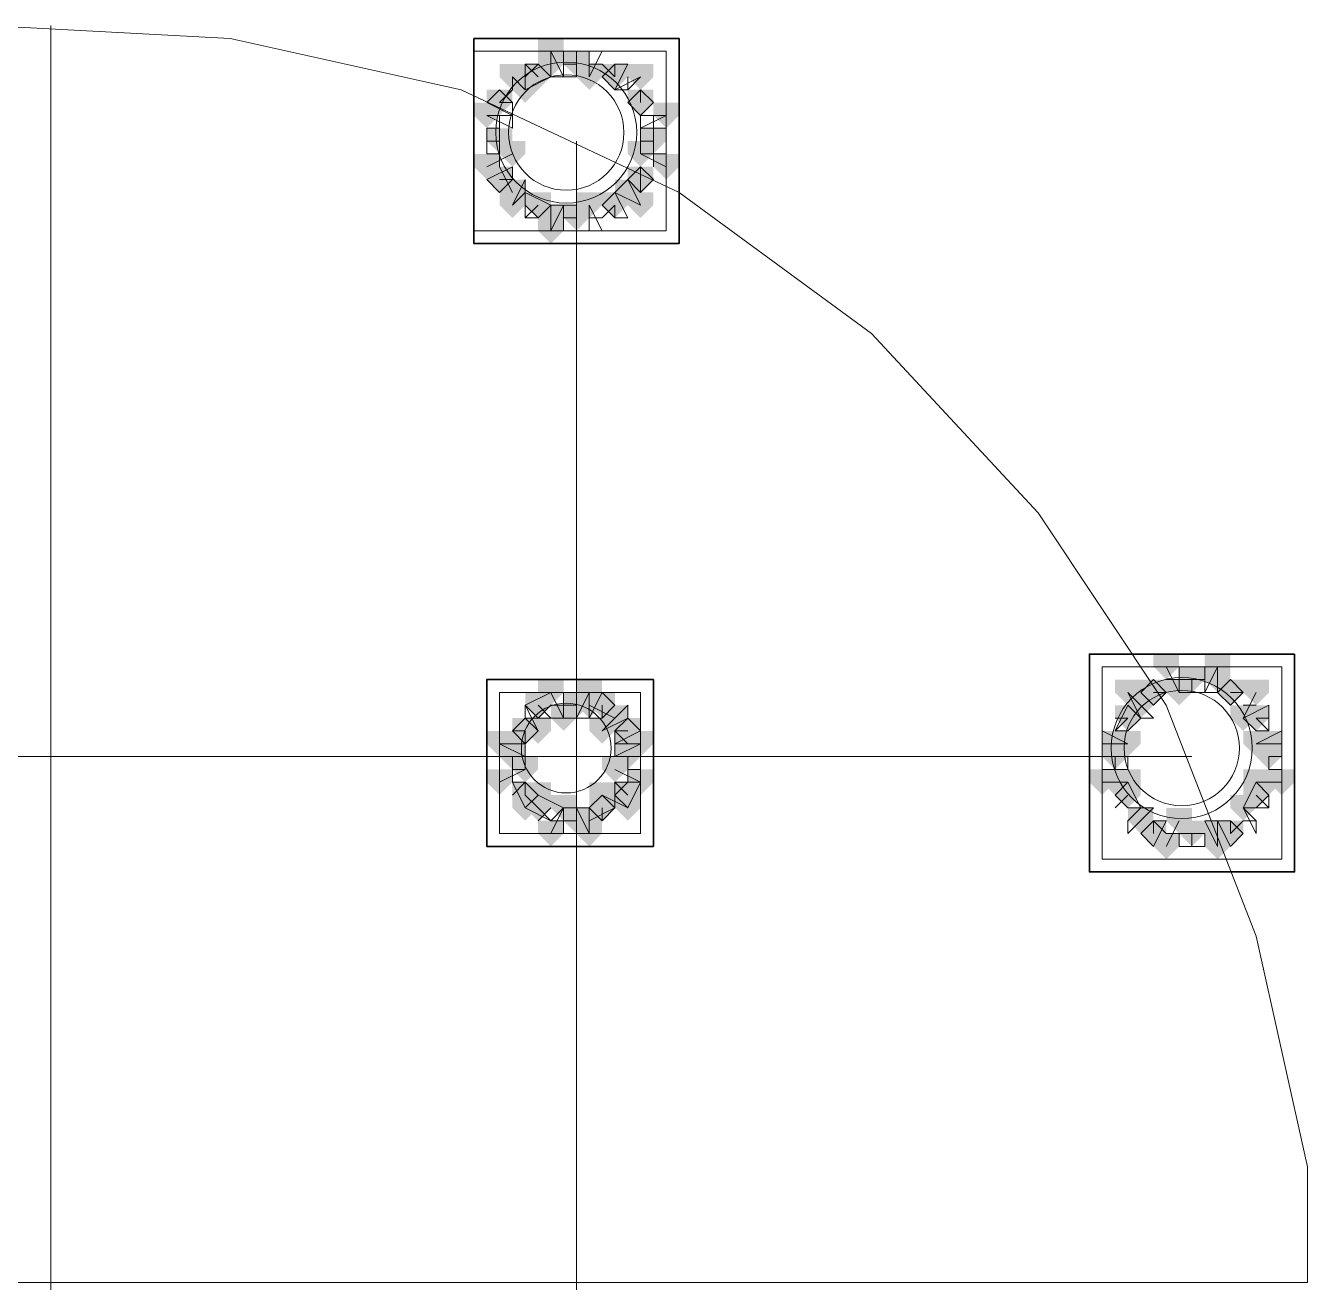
# Model space of a CAD drawing. Header units: millimetres. Extents: x 2315 to 4619, y 1334 to 1897.
# Drawn here: x 4171.91 to 4178.02, y 1554.71 to 1560.69 of the extents above; entities that cross this region are included whole.
import ezdxf

# ---------------------------------------------------------------- set-up
doc = ezdxf.new("R2010")
doc.units = ezdxf.units.MM
for name, color, linetype, true_color in [('PDF_10', 7, 'Continuous', 0x00b85c), ('PDF_AXIS', 7, 'Continuous', 0x00b85c), ('PDF_柱构件', 7, 'Continuous', 0x00b85c), ('PDF_转运站初步方案', 7, 'Continuous', 0x00b85c)]:
    doc.layers.add(name, color=color, linetype=linetype, true_color=true_color)
doc.layers.add('PDF_中心线层', color=1, linetype='Continuous')
doc.layers.add('PDF_粗实线层', color=7, linetype='Continuous')

msp = doc.modelspace()

# ---------------------------------------------------------------- hatches: boundary and pattern name
at = {"layer": 'PDF_10', "transparency": 33554559}
for points in [[(4174.5378, 1560.5703), (4174.4767, 1560.5703), (4174.4767, 1560.5093), (4174.5378, 1560.4482), (4174.5989, 1560.5093), (4174.5989, 1560.5703)], [(4174.5378, 1560.5703), (4174.4767, 1560.5703), (4174.4767, 1560.5093), (4174.5378, 1560.4482), (4174.5989, 1560.5093), (4174.5989, 1560.5703)], [(4174.3545, 1560.5093), (4174.2935, 1560.5093), (4174.2935, 1560.4482), (4174.3545, 1560.3871), (4174.4156, 1560.4482), (4174.4156, 1560.5093)], [(4174.3545, 1560.5093), (4174.2935, 1560.5093), (4174.2935, 1560.4482), (4174.3545, 1560.3871), (4174.4156, 1560.4482), (4174.4156, 1560.5093)], [(4174.721, 1560.5093), (4174.6599, 1560.5093), (4174.6599, 1560.4482), (4174.721, 1560.3871), (4174.7821, 1560.4482), (4174.7821, 1560.5093)], [(4174.721, 1560.5093), (4174.6599, 1560.5093), (4174.6599, 1560.4482), (4174.721, 1560.3871), (4174.7821, 1560.4482), (4174.7821, 1560.5093)], [(4174.1713, 1560.3871), (4174.1102, 1560.3871), (4174.1102, 1560.326), (4174.1713, 1560.2649), (4174.2324, 1560.326), (4174.2324, 1560.3871)], [(4174.1713, 1560.3871), (4174.1102, 1560.3871), (4174.1102, 1560.326), (4174.1713, 1560.2649), (4174.2324, 1560.326), (4174.2324, 1560.3871)], [(4174.8432, 1560.3871), (4174.7821, 1560.3871), (4174.7821, 1560.326), (4174.8432, 1560.2649), (4174.9043, 1560.326), (4174.9043, 1560.3871)], [(4174.8432, 1560.3871), (4174.7821, 1560.3871), (4174.7821, 1560.326), (4174.8432, 1560.2649), (4174.9043, 1560.326), (4174.9043, 1560.3871)], [(4174.8432, 1560.3871), (4174.7821, 1560.3871), (4174.7821, 1560.326), (4174.8432, 1560.2649), (4174.9043, 1560.326), (4174.9043, 1560.3871)], [(4174.1713, 1560.2039), (4174.1102, 1560.2039), (4174.1102, 1560.1428), (4174.1713, 1560.0817), (4174.2324, 1560.1428), (4174.2324, 1560.2039)], [(4174.1713, 1560.2039), (4174.1102, 1560.2039), (4174.1102, 1560.1428), (4174.1713, 1560.0817), (4174.2324, 1560.1428), (4174.2324, 1560.2039)], [(4174.9043, 1560.2039), (4174.8432, 1560.2039), (4174.8432, 1560.1428), (4174.9043, 1560.0817), (4174.9654, 1560.1428), (4174.9654, 1560.2039)], [(4174.9043, 1560.2039), (4174.8432, 1560.2039), (4174.8432, 1560.1428), (4174.9043, 1560.0817), (4174.9654, 1560.1428), (4174.9654, 1560.2039)], [(4174.1713, 1560.0206), (4174.1102, 1560.0206), (4174.1102, 1559.9595), (4174.1713, 1559.8985), (4174.2324, 1559.9595), (4174.2324, 1560.0206)], [(4174.1713, 1560.0206), (4174.1102, 1560.0206), (4174.1102, 1559.9595), (4174.1713, 1559.8985), (4174.2324, 1559.9595), (4174.2324, 1560.0206)], [(4174.8432, 1560.0206), (4174.7821, 1560.0206), (4174.7821, 1559.9595), (4174.8432, 1559.8985), (4174.9043, 1559.9595), (4174.9043, 1560.0206)], [(4174.8432, 1560.0206), (4174.7821, 1560.0206), (4174.7821, 1559.9595), (4174.8432, 1559.8985), (4174.9043, 1559.9595), (4174.9043, 1560.0206)], [(4174.8432, 1560.0206), (4174.7821, 1560.0206), (4174.7821, 1559.9595), (4174.8432, 1559.8985), (4174.9043, 1559.9595), (4174.9043, 1560.0206)], [(4174.3545, 1559.8985), (4174.2935, 1559.8985), (4174.2935, 1559.8374), (4174.3545, 1559.7763), (4174.4156, 1559.8374), (4174.4156, 1559.8985)], [(4174.3545, 1559.8985), (4174.2935, 1559.8985), (4174.2935, 1559.8374), (4174.3545, 1559.7763), (4174.4156, 1559.8374), (4174.4156, 1559.8985)], [(4174.721, 1559.8985), (4174.6599, 1559.8985), (4174.6599, 1559.8374), (4174.721, 1559.7763), (4174.7821, 1559.8374), (4174.7821, 1559.8985)], [(4174.721, 1559.8985), (4174.6599, 1559.8985), (4174.6599, 1559.8374), (4174.721, 1559.7763), (4174.7821, 1559.8374), (4174.7821, 1559.8985)], [(4174.5378, 1559.8374), (4174.4767, 1559.8374), (4174.4767, 1559.7763), (4174.5378, 1559.7152), (4174.5989, 1559.7763), (4174.5989, 1559.8374)], [(4174.5378, 1559.8374), (4174.4767, 1559.8374), (4174.4767, 1559.7763), (4174.5378, 1559.7152), (4174.5989, 1559.7763), (4174.5989, 1559.8374)], [(4177.4697, 1557.6385), (4177.4086, 1557.6385), (4177.4086, 1557.5774), (4177.4697, 1557.5163), (4177.5308, 1557.5774), (4177.5308, 1557.6385)], [(4177.4697, 1557.6385), (4177.4086, 1557.6385), (4177.4086, 1557.5774), (4177.4697, 1557.5163), (4177.5308, 1557.5774), (4177.5308, 1557.6385)], [(4177.2864, 1557.5774), (4177.2254, 1557.5774), (4177.2254, 1557.5163), (4177.2864, 1557.4552), (4177.3475, 1557.5163), (4177.3475, 1557.5774)], [(4177.2864, 1557.5774), (4177.2254, 1557.5774), (4177.2254, 1557.5163), (4177.2864, 1557.4552), (4177.3475, 1557.5163), (4177.3475, 1557.5774)], [(4177.2864, 1557.5774), (4177.2254, 1557.5774), (4177.2254, 1557.5163), (4177.2864, 1557.4552), (4177.3475, 1557.5163), (4177.3475, 1557.5774)], [(4177.6529, 1557.5774), (4177.5918, 1557.5774), (4177.5918, 1557.5163), (4177.6529, 1557.4552), (4177.714, 1557.5163), (4177.714, 1557.5774)], [(4177.6529, 1557.5774), (4177.5918, 1557.5774), (4177.5918, 1557.5163), (4177.6529, 1557.4552), (4177.714, 1557.5163), (4177.714, 1557.5774)], [(4177.6529, 1557.5774), (4177.5918, 1557.5774), (4177.5918, 1557.5163), (4177.6529, 1557.4552), (4177.714, 1557.5163), (4177.714, 1557.5774)], [(4174.3545, 1557.5163), (4174.2935, 1557.5163), (4174.2935, 1557.4552), (4174.3545, 1557.3941), (4174.4156, 1557.4552), (4174.4156, 1557.5163)], [(4174.3545, 1557.5163), (4174.2935, 1557.5163), (4174.2935, 1557.4552), (4174.3545, 1557.3941), (4174.4156, 1557.4552), (4174.4156, 1557.5163)], [(4174.5378, 1557.5163), (4174.4767, 1557.5163), (4174.4767, 1557.4552), (4174.5378, 1557.3941), (4174.5989, 1557.4552), (4174.5989, 1557.5163)], [(4174.5378, 1557.5163), (4174.4767, 1557.5163), (4174.4767, 1557.4552), (4174.5378, 1557.3941), (4174.5989, 1557.4552), (4174.5989, 1557.5163)], [(4174.6599, 1557.5163), (4174.5989, 1557.5163), (4174.5989, 1557.4552), (4174.6599, 1557.3941), (4174.721, 1557.4552), (4174.721, 1557.5163)], [(4174.6599, 1557.5163), (4174.5989, 1557.5163), (4174.5989, 1557.4552), (4174.6599, 1557.3941), (4174.721, 1557.4552), (4174.721, 1557.5163)], [(4177.1643, 1557.4552), (4177.1032, 1557.4552), (4177.1032, 1557.3941), (4177.1643, 1557.333), (4177.2254, 1557.3941), (4177.2254, 1557.4552)], [(4177.1643, 1557.4552), (4177.1032, 1557.4552), (4177.1032, 1557.3941), (4177.1643, 1557.333), (4177.2254, 1557.3941), (4177.2254, 1557.4552)], [(4177.7751, 1557.4552), (4177.714, 1557.4552), (4177.714, 1557.3941), (4177.7751, 1557.333), (4177.8362, 1557.3941), (4177.8362, 1557.4552)], [(4177.7751, 1557.4552), (4177.714, 1557.4552), (4177.714, 1557.3941), (4177.7751, 1557.333), (4177.8362, 1557.3941), (4177.8362, 1557.4552)], [(4174.2935, 1557.3941), (4174.2324, 1557.3941), (4174.2324, 1557.333), (4174.2935, 1557.272), (4174.3545, 1557.333), (4174.3545, 1557.3941)], [(4174.2935, 1557.3941), (4174.2324, 1557.3941), (4174.2324, 1557.333), (4174.2935, 1557.272), (4174.3545, 1557.333), (4174.3545, 1557.3941)], [(4174.7821, 1557.3941), (4174.721, 1557.3941), (4174.721, 1557.333), (4174.7821, 1557.272), (4174.8432, 1557.333), (4174.8432, 1557.3941)], [(4174.7821, 1557.3941), (4174.721, 1557.3941), (4174.721, 1557.333), (4174.7821, 1557.272), (4174.8432, 1557.333), (4174.8432, 1557.3941)], [(4174.2324, 1557.272), (4174.1713, 1557.272), (4174.1713, 1557.2109), (4174.2324, 1557.1498), (4174.2935, 1557.2109), (4174.2935, 1557.272)], [(4174.2324, 1557.272), (4174.1713, 1557.272), (4174.1713, 1557.2109), (4174.2324, 1557.1498), (4174.2935, 1557.2109), (4174.2935, 1557.272)], [(4174.7821, 1557.272), (4174.721, 1557.272), (4174.721, 1557.2109), (4174.7821, 1557.1498), (4174.8432, 1557.2109), (4174.8432, 1557.272)], [(4174.7821, 1557.272), (4174.721, 1557.272), (4174.721, 1557.2109), (4174.7821, 1557.1498), (4174.8432, 1557.2109), (4174.8432, 1557.272)], [(4177.1032, 1557.272), (4177.0421, 1557.272), (4177.0421, 1557.2109), (4177.1032, 1557.1498), (4177.1643, 1557.2109), (4177.1643, 1557.272)], [(4177.1032, 1557.272), (4177.0421, 1557.272), (4177.0421, 1557.2109), (4177.1032, 1557.1498), (4177.1643, 1557.2109), (4177.1643, 1557.272)], [(4177.1032, 1557.272), (4177.0421, 1557.272), (4177.0421, 1557.2109), (4177.1032, 1557.1498), (4177.1643, 1557.2109), (4177.1643, 1557.272)], [(4177.8362, 1557.272), (4177.7751, 1557.272), (4177.7751, 1557.2109), (4177.8362, 1557.1498), (4177.8972, 1557.2109), (4177.8972, 1557.272)], [(4177.8362, 1557.272), (4177.7751, 1557.272), (4177.7751, 1557.2109), (4177.8362, 1557.1498), (4177.8972, 1557.2109), (4177.8972, 1557.272)], [(4174.2935, 1557.0887), (4174.2324, 1557.0887), (4174.2324, 1557.0276), (4174.2935, 1556.9666), (4174.3545, 1557.0276), (4174.3545, 1557.0887)], [(4174.2935, 1557.0887), (4174.2324, 1557.0887), (4174.2324, 1557.0276), (4174.2935, 1556.9666), (4174.3545, 1557.0276), (4174.3545, 1557.0887)], [(4174.7821, 1557.0887), (4174.721, 1557.0887), (4174.721, 1557.0276), (4174.7821, 1556.9666), (4174.8432, 1557.0276), (4174.8432, 1557.0887)], [(4174.7821, 1557.0887), (4174.721, 1557.0887), (4174.721, 1557.0276), (4174.7821, 1556.9666), (4174.8432, 1557.0276), (4174.8432, 1557.0887)], [(4177.1643, 1557.0887), (4177.1032, 1557.0887), (4177.1032, 1557.0276), (4177.1643, 1556.9666), (4177.2254, 1557.0276), (4177.2254, 1557.0887)], [(4177.1643, 1557.0887), (4177.1032, 1557.0887), (4177.1032, 1557.0276), (4177.1643, 1556.9666), (4177.2254, 1557.0276), (4177.2254, 1557.0887)], [(4177.7751, 1557.0887), (4177.714, 1557.0887), (4177.714, 1557.0276), (4177.7751, 1556.9666), (4177.8362, 1557.0276), (4177.8362, 1557.0887)], [(4177.7751, 1557.0887), (4177.714, 1557.0887), (4177.714, 1557.0276), (4177.7751, 1556.9666), (4177.8362, 1557.0276), (4177.8362, 1557.0887)], [(4174.3545, 1557.0276), (4174.2935, 1557.0276), (4174.2935, 1556.9666), (4174.3545, 1556.9055), (4174.4156, 1556.9666), (4174.4156, 1557.0276)], [(4174.3545, 1557.0276), (4174.2935, 1557.0276), (4174.2935, 1556.9666), (4174.3545, 1556.9055), (4174.4156, 1556.9666), (4174.4156, 1557.0276)], [(4174.6599, 1557.0276), (4174.5989, 1557.0276), (4174.5989, 1556.9666), (4174.6599, 1556.9055), (4174.721, 1556.9666), (4174.721, 1557.0276)], [(4174.6599, 1557.0276), (4174.5989, 1557.0276), (4174.5989, 1556.9666), (4174.6599, 1556.9055), (4174.721, 1556.9666), (4174.721, 1557.0276)], [(4174.5378, 1556.9666), (4174.4767, 1556.9666), (4174.4767, 1556.9055), (4174.5378, 1556.8444), (4174.5989, 1556.9055), (4174.5989, 1556.9666)], [(4174.5378, 1556.9666), (4174.4767, 1556.9666), (4174.4767, 1556.9055), (4174.5378, 1556.8444), (4174.5989, 1556.9055), (4174.5989, 1556.9666)], [(4177.2864, 1556.9055), (4177.2254, 1556.9055), (4177.2254, 1556.8444), (4177.2864, 1556.7833), (4177.3475, 1556.8444), (4177.3475, 1556.9055)], [(4177.2864, 1556.9055), (4177.2254, 1556.9055), (4177.2254, 1556.8444), (4177.2864, 1556.7833), (4177.3475, 1556.8444), (4177.3475, 1556.9055)], [(4177.4697, 1556.9055), (4177.4086, 1556.9055), (4177.4086, 1556.8444), (4177.4697, 1556.7833), (4177.5308, 1556.8444), (4177.5308, 1556.9055)], [(4177.4697, 1556.9055), (4177.4086, 1556.9055), (4177.4086, 1556.8444), (4177.4697, 1556.7833), (4177.5308, 1556.8444), (4177.5308, 1556.9055)], [(4177.6529, 1556.9055), (4177.5918, 1556.9055), (4177.5918, 1556.8444), (4177.6529, 1556.7833), (4177.714, 1556.8444), (4177.714, 1556.9055)], [(4177.6529, 1556.9055), (4177.5918, 1556.9055), (4177.5918, 1556.8444), (4177.6529, 1556.7833), (4177.714, 1556.8444), (4177.714, 1556.9055)]]:
    msp.add_hatch(color=256, dxfattribs=at).paths.add_polyline_path(points)
at = {"layer": 'PDF_柱构件', "transparency": 33554559}
for points in [[(4174.4156, 1560.6314), (4174.3545, 1560.6314), (4174.3545, 1560.5703), (4174.4156, 1560.5093), (4174.4767, 1560.5703), (4174.4767, 1560.6314)], [(4174.4156, 1560.5703), (4174.3545, 1560.5703), (4174.3545, 1560.5093), (4174.4156, 1560.4482), (4174.4767, 1560.5093), (4174.4767, 1560.5703)], [(4174.2324, 1560.5093), (4174.1713, 1560.5093), (4174.1713, 1560.4482), (4174.2324, 1560.3871), (4174.2935, 1560.4482), (4174.2935, 1560.5093)], [(4174.5989, 1560.5093), (4174.5378, 1560.5093), (4174.5378, 1560.4482), (4174.5989, 1560.3871), (4174.6599, 1560.4482), (4174.6599, 1560.5093)], [(4174.8432, 1560.5093), (4174.7821, 1560.5093), (4174.7821, 1560.4482), (4174.8432, 1560.3871), (4174.9043, 1560.4482), (4174.9043, 1560.5093)], [(4174.2935, 1560.4482), (4174.2324, 1560.4482), (4174.2324, 1560.3871), (4174.2935, 1560.326), (4174.3545, 1560.3871), (4174.3545, 1560.4482)], [(4174.1102, 1560.326), (4174.0491, 1560.326), (4174.0491, 1560.2649), (4174.1102, 1560.2039), (4174.1713, 1560.2649), (4174.1713, 1560.326)], [(4174.9654, 1560.326), (4174.9043, 1560.326), (4174.9043, 1560.2649), (4174.9654, 1560.2039), (4175.0264, 1560.2649), (4175.0264, 1560.326)], [(4174.2324, 1560.1428), (4174.1713, 1560.1428), (4174.1713, 1560.0817), (4174.2324, 1560.0206), (4174.2935, 1560.0817), (4174.2935, 1560.1428)], [(4174.8432, 1560.1428), (4174.7821, 1560.1428), (4174.7821, 1560.0817), (4174.8432, 1560.0206), (4174.9043, 1560.0817), (4174.9043, 1560.1428)], [(4174.1102, 1560.0817), (4174.0491, 1560.0817), (4174.0491, 1560.0206), (4174.1102, 1559.9595), (4174.1713, 1560.0206), (4174.1713, 1560.0817)], [(4174.9654, 1560.0817), (4174.9043, 1560.0817), (4174.9043, 1560.0206), (4174.9654, 1559.9595), (4175.0264, 1560.0206), (4175.0264, 1560.0817)], [(4174.2324, 1559.9595), (4174.1713, 1559.9595), (4174.1713, 1559.8985), (4174.2324, 1559.8374), (4174.2935, 1559.8985), (4174.2935, 1559.9595)], [(4174.7821, 1559.9595), (4174.721, 1559.9595), (4174.721, 1559.8985), (4174.7821, 1559.8374), (4174.8432, 1559.8985), (4174.8432, 1559.9595)], [(4174.2324, 1559.8985), (4174.1713, 1559.8985), (4174.1713, 1559.8374), (4174.2324, 1559.7763), (4174.2935, 1559.8374), (4174.2935, 1559.8985)], [(4174.5989, 1559.8985), (4174.5378, 1559.8985), (4174.5378, 1559.8374), (4174.5989, 1559.7763), (4174.6599, 1559.8374), (4174.6599, 1559.8985)], [(4174.8432, 1559.8985), (4174.7821, 1559.8985), (4174.7821, 1559.8374), (4174.8432, 1559.7763), (4174.9043, 1559.8374), (4174.9043, 1559.8985)], [(4174.4156, 1559.8374), (4174.3545, 1559.8374), (4174.3545, 1559.7763), (4174.4156, 1559.7152), (4174.4767, 1559.7763), (4174.4767, 1559.8374)], [(4174.4156, 1559.7763), (4174.3545, 1559.7763), (4174.3545, 1559.7152), (4174.4156, 1559.6541), (4174.4767, 1559.7152), (4174.4767, 1559.7763)], [(4177.3475, 1557.6995), (4177.2864, 1557.6995), (4177.2864, 1557.6385), (4177.3475, 1557.5774), (4177.4086, 1557.6385), (4177.4086, 1557.6995)], [(4177.5918, 1557.6995), (4177.5308, 1557.6995), (4177.5308, 1557.6385), (4177.5918, 1557.5774), (4177.6529, 1557.6385), (4177.6529, 1557.6995)], [(4177.5918, 1557.6385), (4177.5308, 1557.6385), (4177.5308, 1557.5774), (4177.5918, 1557.5163), (4177.6529, 1557.5774), (4177.6529, 1557.6385)], [(4174.4156, 1557.5774), (4174.3545, 1557.5774), (4174.3545, 1557.5163), (4174.4156, 1557.4552), (4174.4767, 1557.5163), (4174.4767, 1557.5774)], [(4174.5989, 1557.5774), (4174.5378, 1557.5774), (4174.5378, 1557.5163), (4174.5989, 1557.4552), (4174.6599, 1557.5163), (4174.6599, 1557.5774)], [(4177.1643, 1557.5774), (4177.1032, 1557.5774), (4177.1032, 1557.5163), (4177.1643, 1557.4552), (4177.2254, 1557.5163), (4177.2254, 1557.5774)], [(4177.4086, 1557.5774), (4177.3475, 1557.5774), (4177.3475, 1557.5163), (4177.4086, 1557.4552), (4177.4697, 1557.5163), (4177.4697, 1557.5774)], [(4177.7751, 1557.5774), (4177.714, 1557.5774), (4177.714, 1557.5163), (4177.7751, 1557.4552), (4177.8362, 1557.5163), (4177.8362, 1557.5774)], [(4174.5989, 1557.5163), (4174.5378, 1557.5163), (4174.5378, 1557.4552), (4174.5989, 1557.3941), (4174.6599, 1557.4552), (4174.6599, 1557.5163)], [(4177.2254, 1557.5163), (4177.1643, 1557.5163), (4177.1643, 1557.4552), (4177.2254, 1557.3941), (4177.2864, 1557.4552), (4177.2864, 1557.5163)], [(4174.4767, 1557.4552), (4174.4156, 1557.4552), (4174.4156, 1557.3941), (4174.4767, 1557.333), (4174.5378, 1557.3941), (4174.5378, 1557.4552)], [(4174.721, 1557.4552), (4174.6599, 1557.4552), (4174.6599, 1557.3941), (4174.721, 1557.333), (4174.7821, 1557.3941), (4174.7821, 1557.4552)], [(4177.714, 1557.4552), (4177.6529, 1557.4552), (4177.6529, 1557.3941), (4177.714, 1557.333), (4177.7751, 1557.3941), (4177.7751, 1557.4552)], [(4174.3545, 1557.3941), (4174.2935, 1557.3941), (4174.2935, 1557.333), (4174.3545, 1557.272), (4174.4156, 1557.333), (4174.4156, 1557.3941)], [(4174.6599, 1557.3941), (4174.5989, 1557.3941), (4174.5989, 1557.333), (4174.6599, 1557.272), (4174.721, 1557.333), (4174.721, 1557.3941)], [(4174.1713, 1557.333), (4174.1102, 1557.333), (4174.1102, 1557.272), (4174.1713, 1557.2109), (4174.2324, 1557.272), (4174.2324, 1557.333)], [(4174.2324, 1557.333), (4174.1713, 1557.333), (4174.1713, 1557.272), (4174.2324, 1557.2109), (4174.2935, 1557.272), (4174.2935, 1557.333)], [(4174.7821, 1557.333), (4174.721, 1557.333), (4174.721, 1557.272), (4174.7821, 1557.2109), (4174.8432, 1557.272), (4174.8432, 1557.333)], [(4174.8432, 1557.333), (4174.7821, 1557.333), (4174.7821, 1557.272), (4174.8432, 1557.2109), (4174.9043, 1557.272), (4174.9043, 1557.333)], [(4177.1032, 1557.333), (4177.0421, 1557.333), (4177.0421, 1557.272), (4177.1032, 1557.2109), (4177.1643, 1557.272), (4177.1643, 1557.333)], [(4177.1643, 1557.333), (4177.1032, 1557.333), (4177.1032, 1557.272), (4177.1643, 1557.2109), (4177.2254, 1557.272), (4177.2254, 1557.333)], [(4177.7751, 1557.333), (4177.714, 1557.333), (4177.714, 1557.272), (4177.7751, 1557.2109), (4177.8362, 1557.272), (4177.8362, 1557.333)], [(4177.8362, 1557.333), (4177.7751, 1557.333), (4177.7751, 1557.272), (4177.8362, 1557.2109), (4177.8972, 1557.272), (4177.8972, 1557.333)], [(4174.2935, 1557.2109), (4174.2324, 1557.2109), (4174.2324, 1557.1498), (4174.2935, 1557.0887), (4174.3545, 1557.1498), (4174.3545, 1557.2109)], [(4174.721, 1557.2109), (4174.6599, 1557.2109), (4174.6599, 1557.1498), (4174.721, 1557.0887), (4174.7821, 1557.1498), (4174.7821, 1557.2109)], [(4174.1713, 1557.1498), (4174.1102, 1557.1498), (4174.1102, 1557.0887), (4174.1713, 1557.0276), (4174.2324, 1557.0887), (4174.2324, 1557.1498)], [(4174.8432, 1557.1498), (4174.7821, 1557.1498), (4174.7821, 1557.0887), (4174.8432, 1557.0276), (4174.9043, 1557.0887), (4174.9043, 1557.1498)], [(4177.0421, 1557.1498), (4176.981, 1557.1498), (4176.981, 1557.0887), (4177.0421, 1557.0276), (4177.1032, 1557.0887), (4177.1032, 1557.1498)], [(4177.1032, 1557.1498), (4177.0421, 1557.1498), (4177.0421, 1557.0887), (4177.1032, 1557.0276), (4177.1643, 1557.0887), (4177.1643, 1557.1498)], [(4177.1643, 1557.1498), (4177.1032, 1557.1498), (4177.1032, 1557.0887), (4177.1643, 1557.0276), (4177.2254, 1557.0887), (4177.2254, 1557.1498)], [(4177.7751, 1557.1498), (4177.714, 1557.1498), (4177.714, 1557.0887), (4177.7751, 1557.0276), (4177.8362, 1557.0887), (4177.8362, 1557.1498)], [(4177.8362, 1557.1498), (4177.7751, 1557.1498), (4177.7751, 1557.0887), (4177.8362, 1557.0276), (4177.8972, 1557.0887), (4177.8972, 1557.1498)], [(4177.8972, 1557.1498), (4177.8362, 1557.1498), (4177.8362, 1557.0887), (4177.8972, 1557.0276), (4177.9583, 1557.0887), (4177.9583, 1557.1498)], [(4174.3545, 1557.0887), (4174.2935, 1557.0887), (4174.2935, 1557.0276), (4174.3545, 1556.9666), (4174.4156, 1557.0276), (4174.4156, 1557.0887)], [(4174.6599, 1557.0887), (4174.5989, 1557.0887), (4174.5989, 1557.0276), (4174.6599, 1556.9666), (4174.721, 1557.0276), (4174.721, 1557.0887)], [(4174.2935, 1557.0276), (4174.2324, 1557.0276), (4174.2324, 1556.9666), (4174.2935, 1556.9055), (4174.3545, 1556.9666), (4174.3545, 1557.0276)], [(4174.4767, 1557.0276), (4174.4156, 1557.0276), (4174.4156, 1556.9666), (4174.4767, 1556.9055), (4174.5378, 1556.9666), (4174.5378, 1557.0276)], [(4174.7821, 1557.0276), (4174.721, 1557.0276), (4174.721, 1556.9666), (4174.7821, 1556.9055), (4174.8432, 1556.9666), (4174.8432, 1557.0276)], [(4177.714, 1557.0276), (4177.6529, 1557.0276), (4177.6529, 1556.9666), (4177.714, 1556.9055), (4177.7751, 1556.9666), (4177.7751, 1557.0276)], [(4174.5989, 1556.9666), (4174.5378, 1556.9666), (4174.5378, 1556.9055), (4174.5989, 1556.8444), (4174.6599, 1556.9055), (4174.6599, 1556.9666)], [(4177.2254, 1556.9666), (4177.1643, 1556.9666), (4177.1643, 1556.9055), (4177.2254, 1556.8444), (4177.2864, 1556.9055), (4177.2864, 1556.9666)], [(4177.4086, 1556.9666), (4177.3475, 1556.9666), (4177.3475, 1556.9055), (4177.4086, 1556.8444), (4177.4697, 1556.9055), (4177.4697, 1556.9666)], [(4174.4156, 1556.9055), (4174.3545, 1556.9055), (4174.3545, 1556.8444), (4174.4156, 1556.7833), (4174.4767, 1556.8444), (4174.4767, 1556.9055)], [(4174.5989, 1556.9055), (4174.5378, 1556.9055), (4174.5378, 1556.8444), (4174.5989, 1556.7833), (4174.6599, 1556.8444), (4174.6599, 1556.9055)], [(4177.5918, 1556.9055), (4177.5308, 1556.9055), (4177.5308, 1556.8444), (4177.5918, 1556.7833), (4177.6529, 1556.8444), (4177.6529, 1556.9055)], [(4177.3475, 1556.8444), (4177.2864, 1556.8444), (4177.2864, 1556.7833), (4177.3475, 1556.7222), (4177.4086, 1556.7833), (4177.4086, 1556.8444)], [(4177.5918, 1556.8444), (4177.5308, 1556.8444), (4177.5308, 1556.7833), (4177.5918, 1556.7222), (4177.6529, 1556.7833), (4177.6529, 1556.8444)]]:
    msp.add_hatch(color=256, dxfattribs=at).paths.add_polyline_path(points)
at = {"layer": 'PDF_转运站初步方案', "transparency": 33554559}
for points in [[(4174.5378, 1560.5703), (4174.4767, 1560.5703), (4174.4767, 1560.5093), (4174.5378, 1560.4482), (4174.5989, 1560.5093), (4174.5989, 1560.5703)], [(4174.5378, 1560.5703), (4174.4767, 1560.5703), (4174.4767, 1560.5093), (4174.5378, 1560.4482), (4174.5989, 1560.5093), (4174.5989, 1560.5703)], [(4174.3545, 1560.5093), (4174.2935, 1560.5093), (4174.2935, 1560.4482), (4174.3545, 1560.3871), (4174.4156, 1560.4482), (4174.4156, 1560.5093)], [(4174.3545, 1560.5093), (4174.2935, 1560.5093), (4174.2935, 1560.4482), (4174.3545, 1560.3871), (4174.4156, 1560.4482), (4174.4156, 1560.5093)], [(4174.721, 1560.5093), (4174.6599, 1560.5093), (4174.6599, 1560.4482), (4174.721, 1560.3871), (4174.7821, 1560.4482), (4174.7821, 1560.5093)], [(4174.721, 1560.5093), (4174.6599, 1560.5093), (4174.6599, 1560.4482), (4174.721, 1560.3871), (4174.7821, 1560.4482), (4174.7821, 1560.5093)], [(4174.1713, 1560.3871), (4174.1102, 1560.3871), (4174.1102, 1560.326), (4174.1713, 1560.2649), (4174.2324, 1560.326), (4174.2324, 1560.3871)], [(4174.1713, 1560.3871), (4174.1102, 1560.3871), (4174.1102, 1560.326), (4174.1713, 1560.2649), (4174.2324, 1560.326), (4174.2324, 1560.3871)], [(4174.8432, 1560.3871), (4174.7821, 1560.3871), (4174.7821, 1560.326), (4174.8432, 1560.2649), (4174.9043, 1560.326), (4174.9043, 1560.3871)], [(4174.8432, 1560.3871), (4174.7821, 1560.3871), (4174.7821, 1560.326), (4174.8432, 1560.2649), (4174.9043, 1560.326), (4174.9043, 1560.3871)], [(4174.1713, 1560.2039), (4174.1102, 1560.2039), (4174.1102, 1560.1428), (4174.1713, 1560.0817), (4174.2324, 1560.1428), (4174.2324, 1560.2039)], [(4174.1713, 1560.2039), (4174.1102, 1560.2039), (4174.1102, 1560.1428), (4174.1713, 1560.0817), (4174.2324, 1560.1428), (4174.2324, 1560.2039)], [(4174.9043, 1560.2039), (4174.8432, 1560.2039), (4174.8432, 1560.1428), (4174.9043, 1560.0817), (4174.9654, 1560.1428), (4174.9654, 1560.2039)], [(4174.9043, 1560.2039), (4174.8432, 1560.2039), (4174.8432, 1560.1428), (4174.9043, 1560.0817), (4174.9654, 1560.1428), (4174.9654, 1560.2039)], [(4174.1713, 1560.0206), (4174.1102, 1560.0206), (4174.1102, 1559.9595), (4174.1713, 1559.8985), (4174.2324, 1559.9595), (4174.2324, 1560.0206)], [(4174.1713, 1560.0206), (4174.1102, 1560.0206), (4174.1102, 1559.9595), (4174.1713, 1559.8985), (4174.2324, 1559.9595), (4174.2324, 1560.0206)], [(4174.8432, 1560.0206), (4174.7821, 1560.0206), (4174.7821, 1559.9595), (4174.8432, 1559.8985), (4174.9043, 1559.9595), (4174.9043, 1560.0206)], [(4174.8432, 1560.0206), (4174.7821, 1560.0206), (4174.7821, 1559.9595), (4174.8432, 1559.8985), (4174.9043, 1559.9595), (4174.9043, 1560.0206)], [(4174.3545, 1559.8985), (4174.2935, 1559.8985), (4174.2935, 1559.8374), (4174.3545, 1559.7763), (4174.4156, 1559.8374), (4174.4156, 1559.8985)], [(4174.3545, 1559.8985), (4174.2935, 1559.8985), (4174.2935, 1559.8374), (4174.3545, 1559.7763), (4174.4156, 1559.8374), (4174.4156, 1559.8985)], [(4174.721, 1559.8985), (4174.6599, 1559.8985), (4174.6599, 1559.8374), (4174.721, 1559.7763), (4174.7821, 1559.8374), (4174.7821, 1559.8985)], [(4174.721, 1559.8985), (4174.6599, 1559.8985), (4174.6599, 1559.8374), (4174.721, 1559.7763), (4174.7821, 1559.8374), (4174.7821, 1559.8985)], [(4174.5378, 1559.8374), (4174.4767, 1559.8374), (4174.4767, 1559.7763), (4174.5378, 1559.7152), (4174.5989, 1559.7763), (4174.5989, 1559.8374)], [(4174.5378, 1559.8374), (4174.4767, 1559.8374), (4174.4767, 1559.7763), (4174.5378, 1559.7152), (4174.5989, 1559.7763), (4174.5989, 1559.8374)], [(4177.4697, 1557.6385), (4177.4086, 1557.6385), (4177.4086, 1557.5774), (4177.4697, 1557.5163), (4177.5308, 1557.5774), (4177.5308, 1557.6385)], [(4177.4697, 1557.6385), (4177.4086, 1557.6385), (4177.4086, 1557.5774), (4177.4697, 1557.5163), (4177.5308, 1557.5774), (4177.5308, 1557.6385)], [(4177.2864, 1557.5774), (4177.2254, 1557.5774), (4177.2254, 1557.5163), (4177.2864, 1557.4552), (4177.3475, 1557.5163), (4177.3475, 1557.5774)], [(4177.2864, 1557.5774), (4177.2254, 1557.5774), (4177.2254, 1557.5163), (4177.2864, 1557.4552), (4177.3475, 1557.5163), (4177.3475, 1557.5774)], [(4177.6529, 1557.5774), (4177.5918, 1557.5774), (4177.5918, 1557.5163), (4177.6529, 1557.4552), (4177.714, 1557.5163), (4177.714, 1557.5774)], [(4177.6529, 1557.5774), (4177.5918, 1557.5774), (4177.5918, 1557.5163), (4177.6529, 1557.4552), (4177.714, 1557.5163), (4177.714, 1557.5774)], [(4174.3545, 1557.5163), (4174.2935, 1557.5163), (4174.2935, 1557.4552), (4174.3545, 1557.3941), (4174.4156, 1557.4552), (4174.4156, 1557.5163)], [(4174.3545, 1557.5163), (4174.2935, 1557.5163), (4174.2935, 1557.4552), (4174.3545, 1557.3941), (4174.4156, 1557.4552), (4174.4156, 1557.5163)], [(4174.5378, 1557.5163), (4174.4767, 1557.5163), (4174.4767, 1557.4552), (4174.5378, 1557.3941), (4174.5989, 1557.4552), (4174.5989, 1557.5163)], [(4174.5378, 1557.5163), (4174.4767, 1557.5163), (4174.4767, 1557.4552), (4174.5378, 1557.3941), (4174.5989, 1557.4552), (4174.5989, 1557.5163)], [(4174.6599, 1557.5163), (4174.5989, 1557.5163), (4174.5989, 1557.4552), (4174.6599, 1557.3941), (4174.721, 1557.4552), (4174.721, 1557.5163)], [(4174.6599, 1557.5163), (4174.5989, 1557.5163), (4174.5989, 1557.4552), (4174.6599, 1557.3941), (4174.721, 1557.4552), (4174.721, 1557.5163)], [(4177.1643, 1557.4552), (4177.1032, 1557.4552), (4177.1032, 1557.3941), (4177.1643, 1557.333), (4177.2254, 1557.3941), (4177.2254, 1557.4552)], [(4177.1643, 1557.4552), (4177.1032, 1557.4552), (4177.1032, 1557.3941), (4177.1643, 1557.333), (4177.2254, 1557.3941), (4177.2254, 1557.4552)], [(4177.7751, 1557.4552), (4177.714, 1557.4552), (4177.714, 1557.3941), (4177.7751, 1557.333), (4177.8362, 1557.3941), (4177.8362, 1557.4552)], [(4177.7751, 1557.4552), (4177.714, 1557.4552), (4177.714, 1557.3941), (4177.7751, 1557.333), (4177.8362, 1557.3941), (4177.8362, 1557.4552)], [(4174.2935, 1557.3941), (4174.2324, 1557.3941), (4174.2324, 1557.333), (4174.2935, 1557.272), (4174.3545, 1557.333), (4174.3545, 1557.3941)], [(4174.2935, 1557.3941), (4174.2324, 1557.3941), (4174.2324, 1557.333), (4174.2935, 1557.272), (4174.3545, 1557.333), (4174.3545, 1557.3941)], [(4174.7821, 1557.3941), (4174.721, 1557.3941), (4174.721, 1557.333), (4174.7821, 1557.272), (4174.8432, 1557.333), (4174.8432, 1557.3941)], [(4174.7821, 1557.3941), (4174.721, 1557.3941), (4174.721, 1557.333), (4174.7821, 1557.272), (4174.8432, 1557.333), (4174.8432, 1557.3941)], [(4174.2324, 1557.272), (4174.1713, 1557.272), (4174.1713, 1557.2109), (4174.2324, 1557.1498), (4174.2935, 1557.2109), (4174.2935, 1557.272)], [(4174.2324, 1557.272), (4174.1713, 1557.272), (4174.1713, 1557.2109), (4174.2324, 1557.1498), (4174.2935, 1557.2109), (4174.2935, 1557.272)], [(4174.7821, 1557.272), (4174.721, 1557.272), (4174.721, 1557.2109), (4174.7821, 1557.1498), (4174.8432, 1557.2109), (4174.8432, 1557.272)], [(4174.7821, 1557.272), (4174.721, 1557.272), (4174.721, 1557.2109), (4174.7821, 1557.1498), (4174.8432, 1557.2109), (4174.8432, 1557.272)], [(4177.1032, 1557.272), (4177.0421, 1557.272), (4177.0421, 1557.2109), (4177.1032, 1557.1498), (4177.1643, 1557.2109), (4177.1643, 1557.272)], [(4177.1032, 1557.272), (4177.0421, 1557.272), (4177.0421, 1557.2109), (4177.1032, 1557.1498), (4177.1643, 1557.2109), (4177.1643, 1557.272)], [(4177.8362, 1557.272), (4177.7751, 1557.272), (4177.7751, 1557.2109), (4177.8362, 1557.1498), (4177.8972, 1557.2109), (4177.8972, 1557.272)], [(4177.8362, 1557.272), (4177.7751, 1557.272), (4177.7751, 1557.2109), (4177.8362, 1557.1498), (4177.8972, 1557.2109), (4177.8972, 1557.272)], [(4174.2935, 1557.0887), (4174.2324, 1557.0887), (4174.2324, 1557.0276), (4174.2935, 1556.9666), (4174.3545, 1557.0276), (4174.3545, 1557.0887)], [(4174.2935, 1557.0887), (4174.2324, 1557.0887), (4174.2324, 1557.0276), (4174.2935, 1556.9666), (4174.3545, 1557.0276), (4174.3545, 1557.0887)], [(4174.7821, 1557.0887), (4174.721, 1557.0887), (4174.721, 1557.0276), (4174.7821, 1556.9666), (4174.8432, 1557.0276), (4174.8432, 1557.0887)], [(4174.7821, 1557.0887), (4174.721, 1557.0887), (4174.721, 1557.0276), (4174.7821, 1556.9666), (4174.8432, 1557.0276), (4174.8432, 1557.0887)], [(4177.1643, 1557.0887), (4177.1032, 1557.0887), (4177.1032, 1557.0276), (4177.1643, 1556.9666), (4177.2254, 1557.0276), (4177.2254, 1557.0887)], [(4177.1643, 1557.0887), (4177.1032, 1557.0887), (4177.1032, 1557.0276), (4177.1643, 1556.9666), (4177.2254, 1557.0276), (4177.2254, 1557.0887)], [(4177.7751, 1557.0887), (4177.714, 1557.0887), (4177.714, 1557.0276), (4177.7751, 1556.9666), (4177.8362, 1557.0276), (4177.8362, 1557.0887)], [(4177.7751, 1557.0887), (4177.714, 1557.0887), (4177.714, 1557.0276), (4177.7751, 1556.9666), (4177.8362, 1557.0276), (4177.8362, 1557.0887)], [(4174.3545, 1557.0276), (4174.2935, 1557.0276), (4174.2935, 1556.9666), (4174.3545, 1556.9055), (4174.4156, 1556.9666), (4174.4156, 1557.0276)], [(4174.3545, 1557.0276), (4174.2935, 1557.0276), (4174.2935, 1556.9666), (4174.3545, 1556.9055), (4174.4156, 1556.9666), (4174.4156, 1557.0276)], [(4174.6599, 1557.0276), (4174.5989, 1557.0276), (4174.5989, 1556.9666), (4174.6599, 1556.9055), (4174.721, 1556.9666), (4174.721, 1557.0276)], [(4174.6599, 1557.0276), (4174.5989, 1557.0276), (4174.5989, 1556.9666), (4174.6599, 1556.9055), (4174.721, 1556.9666), (4174.721, 1557.0276)], [(4174.5378, 1556.9666), (4174.4767, 1556.9666), (4174.4767, 1556.9055), (4174.5378, 1556.8444), (4174.5989, 1556.9055), (4174.5989, 1556.9666)], [(4174.5378, 1556.9666), (4174.4767, 1556.9666), (4174.4767, 1556.9055), (4174.5378, 1556.8444), (4174.5989, 1556.9055), (4174.5989, 1556.9666)], [(4177.2864, 1556.9055), (4177.2254, 1556.9055), (4177.2254, 1556.8444), (4177.2864, 1556.7833), (4177.3475, 1556.8444), (4177.3475, 1556.9055)], [(4177.2864, 1556.9055), (4177.2254, 1556.9055), (4177.2254, 1556.8444), (4177.2864, 1556.7833), (4177.3475, 1556.8444), (4177.3475, 1556.9055)], [(4177.4697, 1556.9055), (4177.4086, 1556.9055), (4177.4086, 1556.8444), (4177.4697, 1556.7833), (4177.5308, 1556.8444), (4177.5308, 1556.9055)], [(4177.4697, 1556.9055), (4177.4086, 1556.9055), (4177.4086, 1556.8444), (4177.4697, 1556.7833), (4177.5308, 1556.8444), (4177.5308, 1556.9055)], [(4177.6529, 1556.9055), (4177.5918, 1556.9055), (4177.5918, 1556.8444), (4177.6529, 1556.7833), (4177.714, 1556.8444), (4177.714, 1556.9055)], [(4177.6529, 1556.9055), (4177.5918, 1556.9055), (4177.5918, 1556.8444), (4177.6529, 1556.7833), (4177.714, 1556.8444), (4177.714, 1556.9055)]]:
    msp.add_hatch(color=256, dxfattribs=at).paths.add_polyline_path(points)

# ---------------------------------------------------------------- linework, layer by layer
at = {"layer": 'PDF_10', "lineweight": 18}
for points in [[(4174.4767, 1560.5093), (4174.5378, 1560.5093), (4174.5378, 1560.5703)], [(4174.2935, 1560.4482), (4174.3545, 1560.5093)], [(4174.3545, 1560.4482), (4174.2935, 1560.5093)], [(4174.6599, 1560.5093), (4174.721, 1560.4482), (4174.721, 1560.5093)], [(4174.2324, 1560.326), (4174.1713, 1560.326), (4174.2324, 1560.3871)], [(4174.8432, 1560.3871), (4174.8432, 1560.326)], [(4174.1713, 1560.0817), (4174.1713, 1560.2039)], [(4174.9043, 1560.2039), (4174.9043, 1560.0817)], [(4174.1713, 1560.1428), (4174.1102, 1560.1428)], [(4174.8432, 1560.1428), (4174.9043, 1560.1428)], [(4174.2324, 1559.8985), (4174.1713, 1560.0206)], [(4174.8432, 1560.0206), (4174.8432, 1559.8985)], [(4174.2324, 1559.9595), (4174.1713, 1559.9595)], [(4174.3545, 1559.7763), (4174.2935, 1559.8374)], [(4174.3545, 1559.8374), (4174.2935, 1559.7763)], [(4174.721, 1559.7763), (4174.721, 1559.8374), (4174.6599, 1559.7763)], [(4174.5378, 1559.7152), (4174.5378, 1559.7763), (4174.4767, 1559.7763)], [(4177.5308, 1557.5774), (4177.4086, 1557.5774)], [(4177.4697, 1557.5163), (4177.4697, 1557.5774)], [(4174.5378, 1557.5163), (4174.5378, 1557.4552), (4174.4767, 1557.4552)], [(4177.3475, 1557.5163), (4177.2864, 1557.5163)], [(4177.714, 1557.5163), (4177.6529, 1557.5163)], [(4174.4156, 1557.4552), (4174.3545, 1557.3941)], [(4174.4156, 1557.3941), (4174.3545, 1557.4552)], [(4174.721, 1557.3941), (4174.5989, 1557.4552)], [(4174.6599, 1557.3941), (4174.6599, 1557.4552)], [(4177.1032, 1557.3941), (4177.1643, 1557.3941), (4177.1032, 1557.333)], [(4177.8362, 1557.333), (4177.7751, 1557.3941), (4177.8362, 1557.3941)], [(4174.2324, 1557.333), (4174.2935, 1557.333), (4174.2935, 1557.272)], [(4174.7821, 1557.272), (4174.721, 1557.333), (4174.7821, 1557.333)], [(4174.2935, 1557.2109), (4174.2324, 1557.2109), (4174.2324, 1557.1498)], [(4174.7821, 1557.1498), (4174.7821, 1557.2109), (4174.8432, 1557.2109)], [(4177.1032, 1557.2109), (4177.1032, 1557.1498)], [(4177.8362, 1557.1498), (4177.8362, 1557.2109), (4177.8972, 1557.2109)], [(4174.2324, 1557.0276), (4174.2935, 1557.0887), (4174.2935, 1557.0276)], [(4174.721, 1557.0276), (4174.7821, 1557.0887)], [(4174.721, 1557.0887), (4174.7821, 1557.0276)], [(4177.1032, 1557.0276), (4177.1643, 1556.9666)], [(4177.1643, 1557.0276), (4177.1032, 1556.9666)], [(4177.7751, 1556.9666), (4177.8362, 1557.0276)], [(4177.7751, 1557.0276), (4177.8362, 1556.9666)], [(4174.3545, 1556.9666), (4174.4156, 1556.9055)], [(4174.4156, 1556.9666), (4174.3545, 1556.9055)], [(4174.4767, 1556.9055), (4174.5378, 1556.9055), (4174.5378, 1556.9666)], [(4174.5989, 1556.9055), (4174.721, 1556.9666)], [(4174.6599, 1556.9666), (4174.6599, 1556.9055)], [(4177.2864, 1556.8444), (4177.2864, 1556.9055), (4177.3475, 1556.8444)], [(4177.6529, 1556.9055), (4177.6529, 1556.8444), (4177.714, 1556.9055)], [(4177.4086, 1556.8444), (4177.5308, 1556.8444)], [(4177.4697, 1556.8444), (4177.4697, 1556.7833)]]:
    msp.add_lwpolyline(points, dxfattribs=at)
at = {"layer": 'PDF_AXIS', "lineweight": 18}
for points in [[(4174.0491, 1560.5703), (4174.0491, 1559.7152), (4174.9654, 1559.7152), (4174.9654, 1560.5703)], [(4177.8972, 1557.6385), (4177.8972, 1556.7222), (4177.0421, 1556.7222), (4177.0421, 1557.6385)], [(4174.8432, 1557.5163), (4174.8432, 1556.8444), (4174.1713, 1556.8444), (4174.1713, 1557.5163)]]:
    msp.add_lwpolyline(points, close=True, dxfattribs=at)
at = {"layer": 'PDF_中心线层', "color": 112, "lineweight": 18, "true_color": 0x00b85c}
for points in [[(4178.0194, 1554.7066), (4178.0194, 1555.2563), (4177.7751, 1556.3557), (4177.3475, 1557.4552), (4176.7367, 1558.3714), (4175.9426, 1559.2266), (4175.0264, 1559.8985), (4173.9881, 1560.3871), (4172.8886, 1560.6314), (4171.7281, 1560.6925), (4170.6286, 1560.5093), (4169.5291, 1560.1428), (4168.9794, 1559.8374)], [(4174.5378, 1549.2093), (4174.5378, 1560.1428)], [(4177.4697, 1557.2109), (4166.5972, 1557.2109)], [(4166.0475, 1554.7066), (4178.0194, 1554.7066), (4166.0475, 1554.7066)]]:
    msp.add_lwpolyline(points, dxfattribs=at)
msp.add_lwpolyline([(4172.0335, 1560.6925), (4172.0335, 1548.6595)], close=True, dxfattribs=at)
at = {"layer": 'PDF_柱构件', "lineweight": 18}
for points in [[(4174.4156, 1560.5703), (4174.4156, 1560.4482), (4174.4767, 1560.4482)], [(4174.4767, 1560.4482), (4174.5378, 1560.4482), (4174.5378, 1560.5703), (4174.4767, 1560.5703)], [(4174.5989, 1560.5703), (4174.5989, 1560.4482), (4174.6599, 1560.5703)], [(4174.2935, 1560.3871), (4174.4156, 1560.4482), (4174.3545, 1560.5093), (4174.2935, 1560.5093)], [(4174.6599, 1560.4482), (4174.721, 1560.3871), (4174.7821, 1560.5093), (4174.721, 1560.5093)], [(4174.2324, 1560.4482), (4174.2935, 1560.3871)], [(4174.8432, 1560.4482), (4174.721, 1560.3871), (4174.7821, 1560.3871)], [(4174.2324, 1560.2649), (4174.2324, 1560.326), (4174.1713, 1560.3871), (4174.1102, 1560.326)], [(4174.7821, 1560.326), (4174.8432, 1560.2649), (4174.9043, 1560.326), (4174.8432, 1560.3871)], [(4174.1102, 1560.2649), (4174.2324, 1560.2039), (4174.2324, 1560.2649)], [(4174.9654, 1560.2649), (4174.8432, 1560.2649), (4174.8432, 1560.2039)], [(4174.1713, 1560.0817), (4174.1713, 1560.2039), (4174.1102, 1560.2039), (4174.1102, 1560.0817)], [(4174.8432, 1560.2039), (4174.8432, 1560.0817), (4174.9654, 1560.0817), (4174.9654, 1560.2039)], [(4174.1102, 1560.0206), (4174.2324, 1560.0817)], [(4174.9654, 1560.0206), (4174.8432, 1560.0817)], [(4174.2324, 1559.9595), (4174.2324, 1560.0206), (4174.1102, 1559.9595), (4174.1713, 1559.8985)], [(4174.8432, 1560.0206), (4174.7821, 1559.9595), (4174.8432, 1559.8985), (4174.9043, 1559.9595)], [(4174.2324, 1559.8374), (4174.2935, 1559.8985), (4174.2935, 1559.9595)], [(4174.8432, 1559.8374), (4174.7821, 1559.9595), (4174.721, 1559.8985)], [(4174.4156, 1559.8374), (4174.2935, 1559.8985), (4174.2935, 1559.7763), (4174.3545, 1559.7763)], [(4174.721, 1559.8985), (4174.6599, 1559.8374), (4174.721, 1559.7763), (4174.7821, 1559.7763)], [(4174.4156, 1559.7152), (4174.4767, 1559.8374), (4174.4156, 1559.8374)], [(4174.5378, 1559.8374), (4174.4767, 1559.8374), (4174.4767, 1559.7152), (4174.5378, 1559.7152)], [(4174.6599, 1559.7152), (4174.5989, 1559.8374), (4174.5989, 1559.7152)], [(4177.3475, 1557.6385), (4177.4086, 1557.5163)], [(4177.5308, 1557.5163), (4177.4086, 1557.5163), (4177.4086, 1557.6385), (4177.5308, 1557.6385)], [(4177.5918, 1557.6385), (4177.5918, 1557.5163), (4177.5308, 1557.5163)], [(4177.3475, 1557.5163), (4177.2864, 1557.4552), (4177.2254, 1557.5163), (4177.2864, 1557.5774)], [(4177.6529, 1557.4552), (4177.5918, 1557.5163), (4177.6529, 1557.5774), (4177.714, 1557.5163)], [(4174.4767, 1557.3941), (4174.3545, 1557.3941), (4174.2935, 1557.4552), (4174.4156, 1557.5163)], [(4174.4156, 1557.5163), (4174.4767, 1557.3941)], [(4174.5378, 1557.3941), (4174.4767, 1557.3941), (4174.4767, 1557.5163), (4174.5378, 1557.5163)], [(4174.5989, 1557.5163), (4174.5989, 1557.3941), (4174.5378, 1557.3941)], [(4174.6599, 1557.3941), (4174.5989, 1557.3941), (4174.6599, 1557.5163), (4174.721, 1557.4552)], [(4177.1643, 1557.5163), (4177.2864, 1557.3941), (4177.2254, 1557.3941)], [(4177.7751, 1557.5163), (4177.714, 1557.3941)], [(4174.2935, 1557.4552), (4174.3545, 1557.333), (4174.2935, 1557.3941)], [(4174.7821, 1557.3941), (4174.6599, 1557.333), (4174.7821, 1557.4552)], [(4177.2254, 1557.3941), (4177.1643, 1557.333), (4177.1032, 1557.333), (4177.1643, 1557.4552)], [(4177.7751, 1557.333), (4177.714, 1557.3941), (4177.8362, 1557.4552), (4177.8362, 1557.333)], [(4174.3545, 1557.333), (4174.2935, 1557.272), (4174.2324, 1557.333), (4174.2935, 1557.3941)], [(4174.721, 1557.272), (4174.721, 1557.333), (4174.7821, 1557.3941), (4174.8432, 1557.333)], [(4177.0421, 1557.333), (4177.1643, 1557.272), (4177.0421, 1557.272)], [(4177.8972, 1557.272), (4177.7751, 1557.272), (4177.8972, 1557.333)], [(4174.1713, 1557.272), (4174.2935, 1557.272), (4174.2935, 1557.2109)], [(4174.8432, 1557.272), (4174.721, 1557.2109), (4174.721, 1557.272)], [(4174.2935, 1557.2109), (4174.2935, 1557.1498), (4174.2324, 1557.1498), (4174.2324, 1557.2109)], [(4174.7821, 1557.1498), (4174.7821, 1557.2109), (4174.8432, 1557.2109), (4174.8432, 1557.1498)], [(4177.1643, 1557.2109), (4177.1643, 1557.1498), (4177.0421, 1557.1498), (4177.0421, 1557.2109)], [(4177.8362, 1557.1498), (4177.8362, 1557.2109), (4177.8972, 1557.2109), (4177.8972, 1557.1498)], [(4174.1713, 1557.0887), (4174.2935, 1557.1498)], [(4174.8432, 1557.0887), (4174.721, 1557.1498)], [(4174.2935, 1557.0887), (4174.3545, 1557.0276), (4174.2935, 1556.9666), (4174.2324, 1557.0887)], [(4174.721, 1557.0276), (4174.721, 1557.0887), (4174.8432, 1557.0887), (4174.7821, 1556.9666)], [(4177.0421, 1557.0887), (4177.1643, 1557.0887)], [(4177.1643, 1557.0887), (4177.2254, 1556.9666), (4177.1643, 1556.9666), (4177.1032, 1557.0276)], [(4177.714, 1556.9666), (4177.7751, 1557.0887), (4177.8362, 1557.0276), (4177.8362, 1556.9666)], [(4177.8972, 1557.0887), (4177.7751, 1557.0887)], [(4174.2935, 1556.9666), (4174.3545, 1557.0276)], [(4174.3545, 1557.0276), (4174.4767, 1556.9666), (4174.4156, 1556.9055), (4174.2935, 1556.9666)], [(4174.5989, 1556.9666), (4174.6599, 1557.0276), (4174.721, 1556.9666), (4174.6599, 1556.9055)], [(4174.7821, 1556.9666), (4174.6599, 1557.0276)], [(4174.4156, 1556.8444), (4174.4767, 1556.9666)], [(4174.4767, 1556.9666), (4174.5378, 1556.9666), (4174.5378, 1556.8444), (4174.4767, 1556.8444)], [(4174.5989, 1556.8444), (4174.5378, 1556.9666), (4174.5989, 1556.9666)], [(4177.1643, 1556.9055), (4177.2254, 1556.9666), (4177.2864, 1556.9666), (4177.1643, 1556.8444)], [(4177.7751, 1556.8444), (4177.714, 1556.9666), (4177.7751, 1556.9055)], [(4177.2864, 1556.9055), (4177.3475, 1556.9055), (4177.2864, 1556.7833), (4177.2254, 1556.8444)], [(4177.3475, 1556.7833), (4177.4086, 1556.9055)], [(4177.5918, 1556.7833), (4177.5308, 1556.9055), (4177.5918, 1556.9055)], [(4177.5918, 1556.9055), (4177.6529, 1556.9055), (4177.714, 1556.8444), (4177.6529, 1556.7833)], [(4177.4086, 1556.8444), (4177.5308, 1556.8444), (4177.5308, 1556.7833), (4177.4086, 1556.7833)]]:
    msp.add_lwpolyline(points, close=True, dxfattribs=at)
for points in [[(4174.5989, 1560.5093), (4174.6599, 1560.5093)], [(4174.2324, 1560.3871), (4174.2324, 1560.4482)], [(4174.7821, 1560.4482), (4174.7821, 1560.3871)], [(4174.1713, 1560.2039), (4174.1713, 1560.2649)], [(4174.9043, 1560.2649), (4174.9043, 1560.2039)], [(4174.1713, 1560.0206), (4174.1713, 1560.0817)], [(4174.9043, 1560.0817), (4174.9043, 1560.0206)], [(4174.6599, 1559.7763), (4174.5989, 1559.7763)], [(4177.4086, 1557.5774), (4177.3475, 1557.5774)], [(4174.4767, 1557.4552), (4174.4156, 1557.4552)], [(4177.7751, 1557.4552), (4177.714, 1557.4552)], [(4174.3545, 1557.3941), (4174.2935, 1557.3941)], [(4174.2324, 1557.1498), (4174.2324, 1557.0887)], [(4174.7821, 1557.0887), (4174.7821, 1557.1498)], [(4174.2935, 1557.0276), (4174.3545, 1556.9666)], [(4174.721, 1556.9666), (4174.721, 1557.0276)], [(4174.4156, 1556.9055), (4174.4767, 1556.9055)], [(4177.714, 1556.9055), (4177.7751, 1556.9055)], [(4177.3475, 1556.8444), (4177.4086, 1556.8444)]]:
    msp.add_lwpolyline(points, dxfattribs=at)
at = {"layer": 'PDF_粗实线层', "color": 112, "lineweight": 35, "true_color": 0x00b85c}
for points in [[(4174.0491, 1560.6314), (4174.0491, 1559.6541), (4175.0264, 1559.6541), (4175.0264, 1560.6314)], [(4177.9583, 1557.6995), (4177.9583, 1556.6612), (4176.981, 1556.6612), (4176.981, 1557.6995)], [(4174.9043, 1557.5774), (4174.1102, 1557.5774), (4174.1102, 1556.7833), (4174.9043, 1556.7833)]]:
    msp.add_lwpolyline(points, close=True, dxfattribs=at)
at = {"layer": 'PDF_转运站初步方案', "lineweight": 18}
for centre, radius in [((4174.489, 1560.1834), 0.3359), ((4174.489, 1560.1834), 0.2749), ((4177.421, 1557.2514), 0.3359), ((4177.421, 1557.2514), 0.2749), ((4174.489, 1557.2514), 0.2138), ((4174.489, 1557.2514), 0.2138)]:
    msp.add_circle(centre, radius, dxfattribs=at)

doc.saveas('drawing.dxf')
